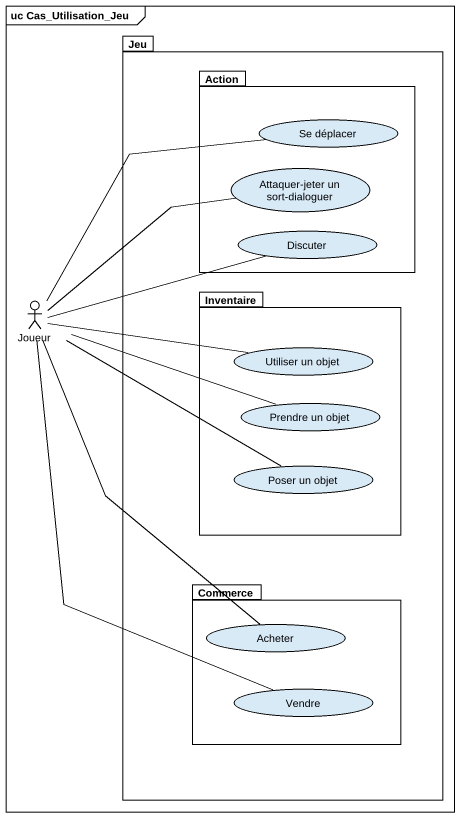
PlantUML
@startuml
mainframe uc Cas_Utilisation_Jeu
package Jeu {
  package "Action" as Action_ {
    usecase "Se déplacer" as Se_déplacer
    usecase "Attaquer-jeter un sort-dialoguer" as Attaquer_jeter_un_sort
    usecase Discuter
  }
  package Inventaire {
    usecase "Utiliser un objet" as Utiliser_un_objet
    usecase "Prendre un objet" as Prendre_un_objet
    usecase "Poser un objet" as Poser_un_objet
  }
  package Commerce {
    usecase Acheter
    usecase Vendre
  }
}
actor Joueur
Joueur -up- Se_déplacer
Joueur -right- Attaquer_jeter_un_sort
Joueur -right- Discuter
Joueur -right- Utiliser_un_objet
Joueur -right- Prendre_un_objet
Joueur -right- Poser_un_objet
Joueur -- Acheter
Joueur -- Vendre
@enduml
